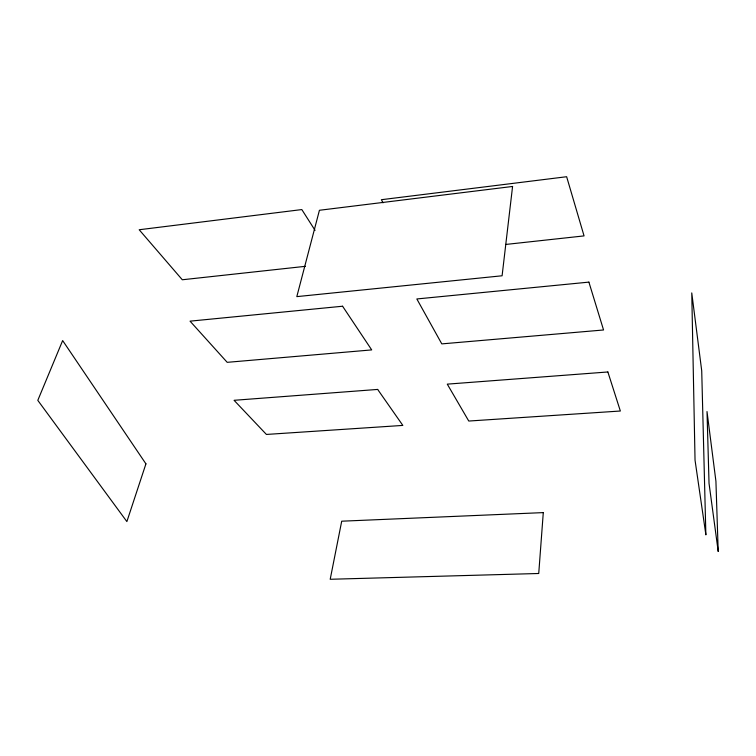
<?xml version="1.0" encoding="UTF-8"?>
<svg xmlns="http://www.w3.org/2000/svg" width="756" height="756" viewBox="0 0 756 756"><rect width="100%" height="100%" fill="white"/><g stroke="black" fill="none" stroke-linecap="round" stroke-linejoin="round"><path stroke-width="1.13" d="M305.386 266.329L182.3 279.767L139.18 229.748L301.824 209.573L315.063 230.353M505.566 244.471L584.057 235.9L566.641 176.724L381.374 199.707L383.037 202.825M543.29 512.606L538.735 573.492L330.202 579.276L341.712 521.196L543.29 512.606M512.577 186.458L502.097 275.779L296.815 296.626L319.429 210.272L512.577 186.458M145.927 463.853L126.876 521.583L37.8 400.359L62.653 340.569L145.927 463.853M342.581 306.227L190.039 321.158L227.197 362.332L371.697 349.905L342.581 306.227M588.896 282.12L416.839 298.96L441.797 343.885L603.553 329.975L588.896 282.12M377.66 389.425L234.067 400.302L266.414 434.445L402.835 425.411L377.66 389.425M607.871 371.971L447.278 384.142L468.767 421.045L620.355 411.018L607.871 371.971M705.868 534.719L695.038 460.158L691.759 292.912L701.719 370.818L705.868 534.719M718.2 551.36L709.033 483.367L707.011 411.547L715.923 481.26L718.2 551.36"/></g></svg>
